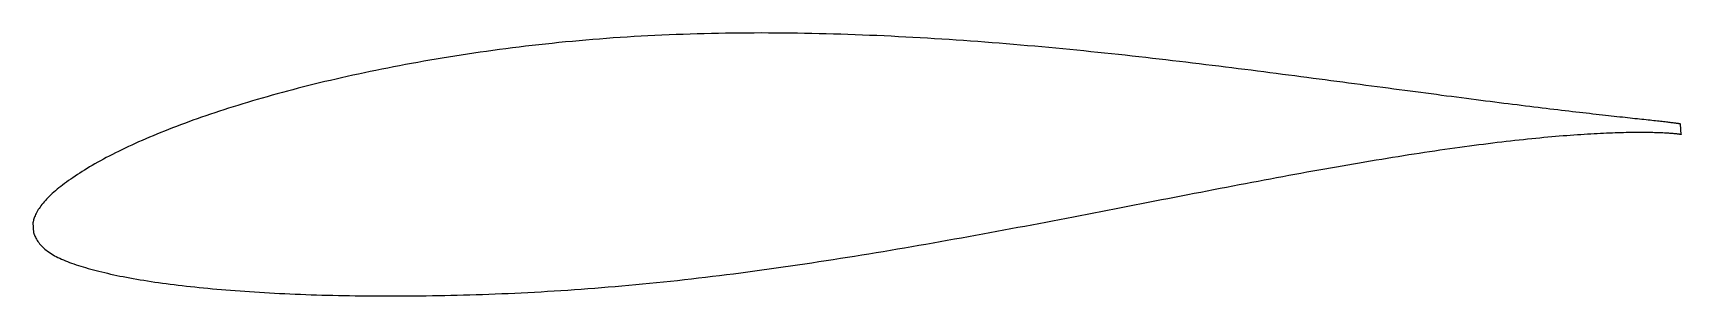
# Model space of a CAD drawing. Header units: metres. Extents: x -22.5 to 45.1, y -4.1 to 6.7.
import ezdxf

# ---------------------------------------------------------------- set-up
doc = ezdxf.new("R2010")
doc.units = ezdxf.units.M

msp = doc.modelspace()

# ---------------------------------------------------------------- linework, layer by layer
msp.add_lwpolyline([(45.071, 2.979), (45.069, 2.979), (45.065, 2.98), (45.059, 2.981), (45.05, 2.983), (45.038, 2.985), (45.023, 2.988), (45.006, 2.991), (44.987, 2.994), (44.965, 2.997), (44.94, 3.001), (44.913, 3.004), (44.883, 3.008), (44.85, 3.013), (44.815, 3.017), (44.778, 3.022), (44.737, 3.027), (44.694, 3.032), (44.649, 3.038), (44.601, 3.044), (44.551, 3.05), (44.498, 3.056), (44.442, 3.062), (44.384, 3.069), (44.323, 3.076), (44.26, 3.083), (44.194, 3.09), (44.126, 3.098), (44.055, 3.105), (43.981, 3.114), (43.905, 3.122), (43.827, 3.13), (43.746, 3.139), (43.663, 3.148), (43.577, 3.158), (43.488, 3.167), (43.398, 3.177), (43.304, 3.187), (43.208, 3.198), (43.11, 3.208), (43.009, 3.219), (42.906, 3.23), (42.801, 3.242), (42.693, 3.254), (42.582, 3.266), (42.469, 3.278), (42.354, 3.291), (42.236, 3.304), (42.116, 3.317), (41.994, 3.331), (41.869, 3.345), (41.742, 3.359), (41.612, 3.373), (41.48, 3.388), (41.346, 3.404), (41.209, 3.419), (41.071, 3.435), (40.929, 3.451), (40.786, 3.468), (40.64, 3.485), (40.492, 3.502), (40.342, 3.52), (40.19, 3.538), (40.035, 3.556), (39.878, 3.574), (39.719, 3.593), (39.557, 3.613), (39.394, 3.633), (39.228, 3.653), (39.06, 3.673), (38.89, 3.694), (38.718, 3.715), (38.543, 3.737), (38.367, 3.759), (38.188, 3.781), (38.008, 3.804), (37.825, 3.826), (37.64, 3.85), (37.454, 3.873), (37.265, 3.897), (37.074, 3.921), (36.881, 3.946), (36.686, 3.971), (36.489, 3.996), (36.291, 4.022), (36.09, 4.048), (35.887, 4.074), (35.683, 4.101), (35.476, 4.127), (35.268, 4.154), (35.058, 4.182), (34.846, 4.21), (34.632, 4.238), (34.416, 4.266), (34.199, 4.295), (33.98, 4.324), (33.759, 4.353), (33.536, 4.382), (33.312, 4.412), (33.085, 4.442), (32.858, 4.472), (32.628, 4.503), (32.397, 4.533), (32.164, 4.564), (31.93, 4.595), (31.693, 4.626), (31.456, 4.658), (31.217, 4.69), (30.976, 4.722), (30.734, 4.754), (30.49, 4.786), (30.244, 4.818), (29.998, 4.851), (29.749, 4.884), (29.5, 4.916), (29.249, 4.949), (28.996, 4.982), (28.742, 5.015), (28.487, 5.048), (28.231, 5.081), (27.973, 5.114), (27.714, 5.147), (27.453, 5.18), (27.192, 5.213), (26.929, 5.246), (26.665, 5.28), (26.399, 5.313), (26.133, 5.346), (25.865, 5.379), (25.597, 5.411), (25.327, 5.444), (25.056, 5.477), (24.784, 5.509), (24.511, 5.541), (24.237, 5.574), (23.962, 5.606), (23.686, 5.638), (23.409, 5.669), (23.131, 5.701), (22.852, 5.732), (22.572, 5.763), (22.292, 5.794), (22.01, 5.824), (21.728, 5.854), (21.445, 5.884), (21.161, 5.914), (20.877, 5.943), (20.591, 5.972), (20.305, 6.001), (20.018, 6.029), (19.731, 6.056), (19.443, 6.084), (19.154, 6.111), (18.865, 6.137), (18.575, 6.163), (18.285, 6.189), (17.994, 6.214), (17.703, 6.239), (17.411, 6.263), (17.118, 6.287), (16.826, 6.31), (16.532, 6.332), (16.239, 6.354), (15.945, 6.376), (15.65, 6.397), (15.356, 6.417), (15.061, 6.437), (14.766, 6.456), (14.47, 6.475), (14.174, 6.493), (13.879, 6.51), (13.582, 6.527), (13.286, 6.543), (12.99, 6.558), (12.693, 6.573), (12.397, 6.587), (12.1, 6.6), (11.803, 6.613), (11.507, 6.625), (11.21, 6.636), (10.913, 6.647), (10.616, 6.656), (10.32, 6.665), (10.023, 6.673), (9.727, 6.68), (9.431, 6.687), (9.135, 6.693), (8.839, 6.697), (8.543, 6.701), (8.248, 6.705), (7.952, 6.707), (7.657, 6.708), (7.363, 6.709), (7.069, 6.708), (6.775, 6.707), (6.481, 6.705), (6.188, 6.702), (5.895, 6.698), (5.603, 6.693), (5.311, 6.687), (5.02, 6.68), (4.729, 6.673), (4.439, 6.664), (4.149, 6.654), (3.86, 6.644), (3.571, 6.632), (3.283, 6.619), (2.996, 6.606), (2.709, 6.591), (2.423, 6.576), (2.138, 6.559), (1.853, 6.541), (1.569, 6.523), (1.286, 6.504), (1.004, 6.483), (0.723, 6.462), (0.442, 6.44), (0.163, 6.416), (-0.116, 6.392), (-0.394, 6.367), (-0.671, 6.341), (-0.947, 6.313), (-1.222, 6.285), (-1.497, 6.256), (-1.77, 6.226), (-2.042, 6.196), (-2.313, 6.164), (-2.583, 6.131), (-2.852, 6.098), (-3.119, 6.063), (-3.386, 6.028), (-3.651, 5.993), (-3.916, 5.956), (-4.179, 5.919), (-4.441, 5.88), (-4.702, 5.841), (-4.961, 5.802), (-5.22, 5.761), (-5.477, 5.72), (-5.732, 5.678), (-5.987, 5.636), (-6.24, 5.593), (-6.491, 5.549), (-6.742, 5.505), (-6.991, 5.46), (-7.238, 5.414), (-7.484, 5.368), (-7.729, 5.321), (-7.972, 5.274), (-8.214, 5.226), (-8.454, 5.177), (-8.693, 5.128), (-8.93, 5.079), (-9.165, 5.028), (-9.399, 4.977), (-9.632, 4.926), (-9.863, 4.874), (-10.092, 4.822), (-10.319, 4.769), (-10.545, 4.715), (-10.77, 4.662), (-10.992, 4.607), (-11.213, 4.553), (-11.432, 4.497), (-11.649, 4.442), (-11.865, 4.386), (-12.079, 4.329), (-12.291, 4.272), (-12.501, 4.215), (-12.71, 4.157), (-12.916, 4.099), (-13.121, 4.041), (-13.324, 3.982), (-13.525, 3.923), (-13.724, 3.864), (-13.921, 3.804), (-14.117, 3.744), (-14.31, 3.684), (-14.501, 3.623), (-14.691, 3.562), (-14.878, 3.501), (-15.064, 3.44), (-15.247, 3.379), (-15.429, 3.317), (-15.608, 3.255), (-15.785, 3.193), (-15.961, 3.131), (-16.134, 3.068), (-16.305, 3.006), (-16.474, 2.943), (-16.641, 2.88), (-16.806, 2.817), (-16.968, 2.754), (-17.129, 2.69), (-17.287, 2.627), (-17.443, 2.563), (-17.597, 2.5), (-17.749, 2.436), (-17.899, 2.372), (-18.046, 2.308), (-18.191, 2.244), (-18.334, 2.18), (-18.475, 2.116), (-18.613, 2.052), (-18.749, 1.988), (-18.883, 1.924), (-19.014, 1.859), (-19.144, 1.795), (-19.27, 1.731), (-19.395, 1.667), (-19.517, 1.602), (-19.637, 1.538), (-19.755, 1.474), (-19.87, 1.41), (-19.983, 1.346), (-20.093, 1.282), (-20.201, 1.218), (-20.307, 1.155), (-20.41, 1.092), (-20.511, 1.029), (-20.61, 0.966), (-20.706, 0.904), (-20.8, 0.842), (-20.891, 0.78), (-20.98, 0.719), (-21.066, 0.659), (-21.15, 0.598), (-21.232, 0.538), (-21.311, 0.479), (-21.388, 0.42), (-21.462, 0.361), (-21.533, 0.303), (-21.603, 0.244), (-21.669, 0.187), (-21.734, 0.13), (-21.795, 0.073), (-21.855, 0.016), (-21.911, -0.04), (-21.966, -0.096), (-22.017, -0.152), (-22.067, -0.207), (-22.113, -0.262), (-22.157, -0.316), (-22.199, -0.371), (-22.238, -0.424), (-22.275, -0.477), (-22.309, -0.53), (-22.34, -0.582), (-22.369, -0.633), (-22.396, -0.683), (-22.42, -0.732), (-22.441, -0.78), (-22.46, -0.826), (-22.477, -0.87), (-22.491, -0.912), (-22.503, -0.952), (-22.512, -0.987), (-22.519, -1.017), (-22.524, -1.04), (-22.527, -1.055), (-22.501, -1.487), (-22.5, -1.49), (-22.495, -1.5), (-22.488, -1.517), (-22.477, -1.541), (-22.464, -1.574), (-22.447, -1.612), (-22.428, -1.654), (-22.406, -1.698), (-22.381, -1.743), (-22.353, -1.789), (-22.323, -1.835), (-22.291, -1.88), (-22.256, -1.926), (-22.218, -1.97), (-22.178, -2.014), (-22.135, -2.058), (-22.09, -2.101), (-22.043, -2.143), (-21.992, -2.184), (-21.94, -2.224), (-21.884, -2.264), (-21.827, -2.303), (-21.767, -2.342), (-21.704, -2.379), (-21.639, -2.417), (-21.571, -2.453), (-21.501, -2.489), (-21.428, -2.524), (-21.353, -2.558), (-21.276, -2.592), (-21.196, -2.625), (-21.114, -2.658), (-21.029, -2.69), (-20.941, -2.722), (-20.851, -2.754), (-20.759, -2.785), (-20.665, -2.816), (-20.568, -2.846), (-20.468, -2.877), (-20.366, -2.907), (-20.262, -2.937), (-20.155, -2.967), (-20.046, -2.996), (-19.934, -3.026), (-19.82, -3.055), (-19.704, -3.083), (-19.585, -3.112), (-19.464, -3.14), (-19.341, -3.168), (-19.215, -3.196), (-19.087, -3.223), (-18.957, -3.25), (-18.824, -3.276), (-18.689, -3.303), (-18.552, -3.328), (-18.413, -3.354), (-18.271, -3.378), (-18.127, -3.403), (-17.981, -3.427), (-17.833, -3.45), (-17.682, -3.473), (-17.529, -3.496), (-17.374, -3.518), (-17.217, -3.54), (-17.058, -3.561), (-16.896, -3.582), (-16.733, -3.603), (-16.567, -3.623), (-16.399, -3.643), (-16.229, -3.662), (-16.057, -3.681), (-15.883, -3.7), (-15.707, -3.718), (-15.528, -3.735), (-15.348, -3.753), (-15.166, -3.77), (-14.981, -3.786), (-14.795, -3.802), (-14.607, -3.818), (-14.416, -3.833), (-14.224, -3.848), (-14.03, -3.862), (-13.834, -3.876), (-13.636, -3.889), (-13.436, -3.902), (-13.234, -3.915), (-13.031, -3.927), (-12.825, -3.939), (-12.618, -3.95), (-12.409, -3.961), (-12.198, -3.971), (-11.985, -3.981), (-11.771, -3.99), (-11.555, -3.999), (-11.337, -4.007), (-11.117, -4.015), (-10.896, -4.022), (-10.673, -4.029), (-10.448, -4.035), (-10.222, -4.041), (-9.994, -4.047), (-9.764, -4.051), (-9.533, -4.055), (-9.3, -4.059), (-9.066, -4.062), (-8.83, -4.064), (-8.593, -4.066), (-8.354, -4.068), (-8.114, -4.069), (-7.872, -4.069), (-7.629, -4.069), (-7.384, -4.067), (-7.138, -4.066), (-6.89, -4.064), (-6.642, -4.061), (-6.391, -4.058), (-6.14, -4.054), (-5.887, -4.049), (-5.633, -4.044), (-5.378, -4.039), (-5.121, -4.032), (-4.863, -4.026), (-4.604, -4.018), (-4.344, -4.01), (-4.082, -4.002), (-3.82, -3.992), (-3.556, -3.982), (-3.291, -3.972), (-3.025, -3.96), (-2.758, -3.948), (-2.49, -3.935), (-2.221, -3.922), (-1.951, -3.908), (-1.68, -3.893), (-1.408, -3.877), (-1.135, -3.861), (-0.861, -3.843), (-0.586, -3.825), (-0.31, -3.806), (-0.034, -3.787), (0.244, -3.767), (0.522, -3.745), (0.801, -3.723), (1.081, -3.7), (1.361, -3.677), (1.642, -3.652), (1.924, -3.627), (2.207, -3.601), (2.49, -3.574), (2.774, -3.546), (3.058, -3.518), (3.344, -3.489), (3.629, -3.459), (3.915, -3.428), (4.202, -3.397), (4.49, -3.364), (4.777, -3.331), (5.066, -3.297), (5.354, -3.263), (5.643, -3.227), (5.933, -3.191), (6.223, -3.154), (6.513, -3.117), (6.804, -3.079), (7.095, -3.04), (7.386, -3), (7.677, -2.96), (7.969, -2.919), (8.261, -2.877), (8.553, -2.835), (8.845, -2.793), (9.138, -2.75), (9.431, -2.706), (9.723, -2.661), (10.016, -2.616), (10.309, -2.571), (10.602, -2.525), (10.895, -2.478), (11.188, -2.431), (11.482, -2.384), (11.775, -2.336), (12.068, -2.288), (12.361, -2.239), (12.653, -2.19), (12.946, -2.14), (13.239, -2.091), (13.531, -2.04), (13.823, -1.99), (14.115, -1.939), (14.407, -1.888), (14.699, -1.836), (14.99, -1.784), (15.281, -1.732), (15.572, -1.68), (15.862, -1.628), (16.152, -1.575), (16.442, -1.522), (16.731, -1.469), (17.02, -1.415), (17.308, -1.362), (17.596, -1.309), (17.884, -1.255), (18.171, -1.201), (18.457, -1.147), (18.743, -1.093), (19.029, -1.039), (19.313, -0.985), (19.598, -0.93), (19.881, -0.876), (20.164, -0.822), (20.446, -0.767), (20.728, -0.713), (21.009, -0.659), (21.289, -0.604), (21.568, -0.55), (21.847, -0.496), (22.124, -0.442), (22.401, -0.388), (22.677, -0.334), (22.953, -0.281), (23.227, -0.227), (23.501, -0.174), (23.773, -0.121), (24.045, -0.068), (24.316, -0.016), (24.585, 0.037), (24.854, 0.089), (25.122, 0.141), (25.389, 0.192), (25.654, 0.244), (25.919, 0.295), (26.182, 0.345), (26.445, 0.395), (26.706, 0.445), (26.966, 0.495), (27.225, 0.544), (27.482, 0.593), (27.739, 0.641), (27.994, 0.689), (28.248, 0.737), (28.501, 0.784), (28.753, 0.831), (29.003, 0.877), (29.252, 0.923), (29.499, 0.968), (29.745, 1.013), (29.99, 1.057), (30.234, 1.101), (30.476, 1.144), (30.716, 1.187), (30.955, 1.229), (31.193, 1.27), (31.429, 1.312), (31.664, 1.352), (31.897, 1.392), (32.129, 1.431), (32.359, 1.47), (32.587, 1.508), (32.814, 1.545), (33.039, 1.582), (33.263, 1.618), (33.485, 1.654), (33.706, 1.689), (33.924, 1.723), (34.141, 1.757), (34.357, 1.79), (34.57, 1.822), (34.782, 1.854), (34.992, 1.885), (35.201, 1.915), (35.407, 1.945), (35.612, 1.974), (35.815, 2.002), (36.016, 2.03), (36.215, 2.057), (36.413, 2.084), (36.608, 2.11), (36.802, 2.135), (36.993, 2.159), (37.183, 2.183), (37.371, 2.206), (37.557, 2.229), (37.741, 2.251), (37.923, 2.272), (38.103, 2.292), (38.281, 2.312), (38.457, 2.332), (38.631, 2.35), (38.803, 2.368), (38.972, 2.386), (39.14, 2.403), (39.306, 2.419), (39.469, 2.434), (39.63, 2.449), (39.79, 2.464), (39.947, 2.477), (40.102, 2.49), (40.255, 2.503), (40.405, 2.514), (40.554, 2.526), (40.7, 2.536), (40.844, 2.547), (40.986, 2.556), (41.125, 2.565), (41.263, 2.574), (41.398, 2.581), (41.531, 2.589), (41.661, 2.596), (41.789, 2.602), (41.915, 2.608), (42.039, 2.614), (42.16, 2.619), (42.279, 2.623), (42.396, 2.627), (42.51, 2.631), (42.622, 2.634), (42.731, 2.637), (42.839, 2.639), (42.943, 2.641), (43.046, 2.642), (43.146, 2.644), (43.243, 2.644), (43.338, 2.645), (43.431, 2.645), (43.521, 2.645), (43.609, 2.644), (43.695, 2.644), (43.777, 2.642), (43.858, 2.641), (43.936, 2.64), (44.011, 2.638), (44.084, 2.636), (44.155, 2.633), (44.223, 2.631), (44.288, 2.628), (44.351, 2.625), (44.412, 2.622), (44.47, 2.619), (44.525, 2.616), (44.578, 2.613), (44.629, 2.609), (44.676, 2.606), (44.722, 2.602), (44.764, 2.599), (44.804, 2.595), (44.842, 2.591), (44.877, 2.588), (44.909, 2.584), (44.939, 2.581), (44.967, 2.577), (44.991, 2.574), (45.014, 2.571), (45.033, 2.568), (45.05, 2.566), (45.064, 2.563), (45.076, 2.561), (45.085, 2.559), (45.092, 2.558), (45.096, 2.557), (45.097, 2.556), (45.071, 2.979)], close=True)

doc.saveas('drawing.dxf')
